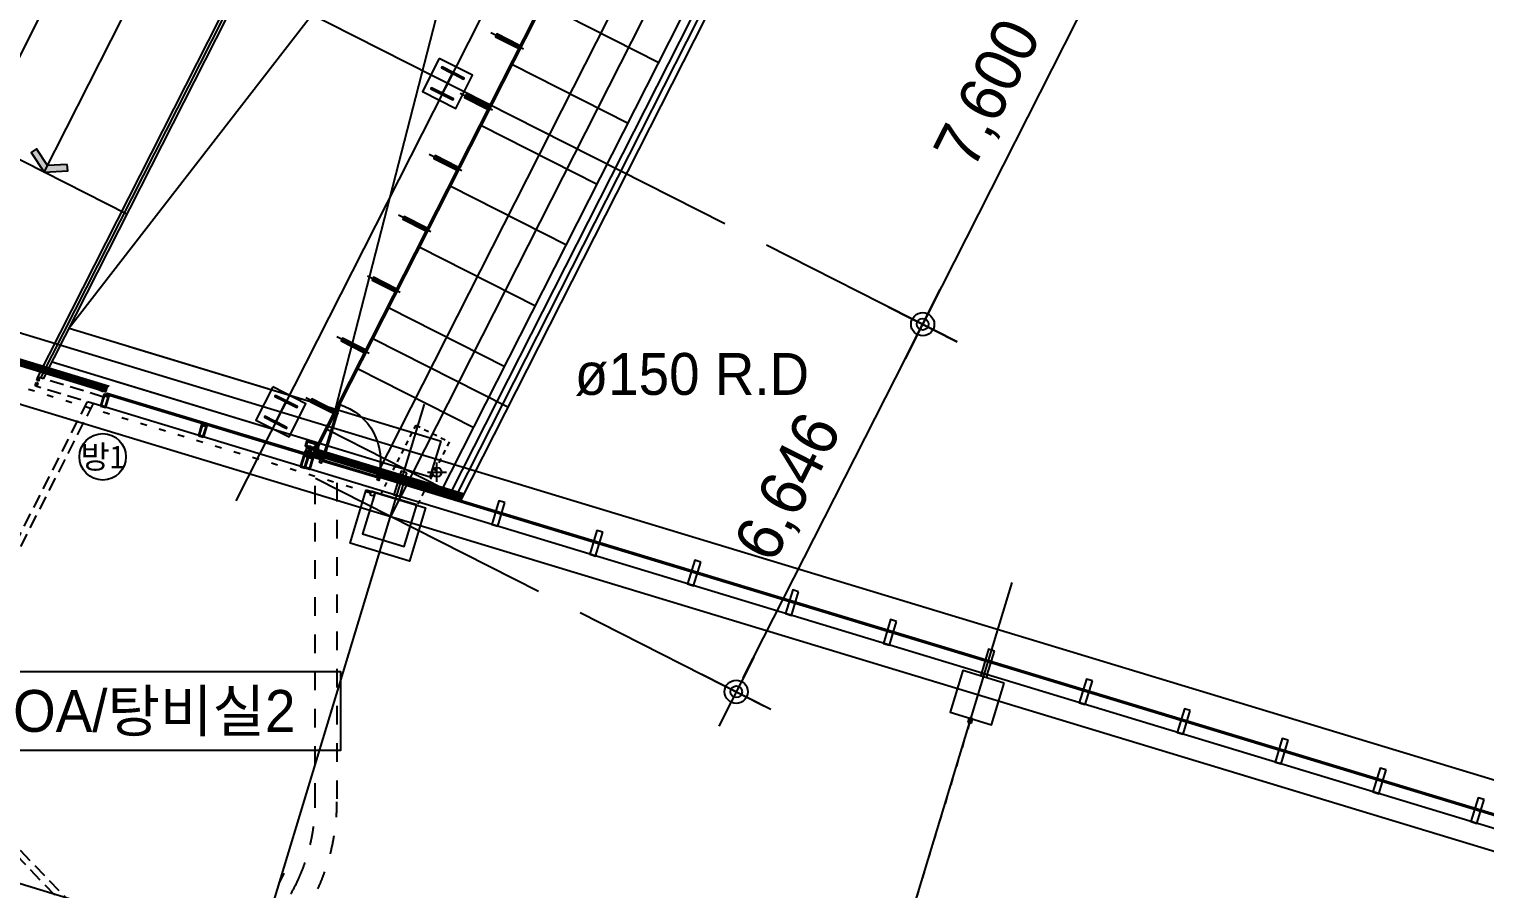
# Model space of a CAD drawing. Header units: metres. Extents: x 630750 to 860239, y 578133 to 726633.
# Drawn here: x 709323 to 732798, y 627755 to 641622 of the extents above; entities that cross this region are included whole.
import ezdxf
from ezdxf.enums import TextEntityAlignment as Align

# ---------------------------------------------------------------- set-up
doc = ezdxf.new("R2010")
doc.units = ezdxf.units.M
doc.header["$LTSCALE"] = 300
for name, pattern in [('CEN', [62, 60, -1, 0, -1]), ('H2', [0.5, 0.25, -0.25]), ('HID', [2.2, 1.5, -0.7]), ('HID1', [0.375, 0.25, -0.125]), ('HIDDEN', [2, 1, -1]), ('HIDDEN-1', [1.4, 0.35, -0.7, 0.35])]:
    doc.linetypes.add(name, pattern=pattern)
doc.layers.get('Defpoints').update_dxf_attribs({"color": 8})
for name, color, linetype in [('5', 8, 'HIDDEN'), ('A-CEN', 1, 'CEN'), ('A-CEN-1', 1, 'Continuous'), ('A-CIRC', 6, 'Continuous'), ('A-CON', 2, 'Continuous'), ('A-DIM', 7, 'Continuous'), ('A-DOR', 4, 'Continuous'), ('A-ELE-7', 7, 'Continuous'), ('A-ELE-8', 8, 'Continuous'), ('A-ELE-9', 9, 'Continuous'), ('A-HAT-1', 9, 'Continuous'), ('A-HAT-253', 253, 'Continuous'), ('A-STAIR', 4, 'Continuous'), ('A-SYM1', 7, 'Continuous'), ('A-TXT-S', 3, 'Continuous'), ('A-WAL-DW', 7, 'Continuous'), ('A-WIN-GLASS', 4, 'Continuous'), ('DIM', 7, 'Continuous'), ('DOR', 4, 'Continuous'), ('FIN', 6, 'Continuous'), ('fire shutter', 2, 'Continuous'), ('INT', 117, 'Continuous'), ('KUK-WALL-FIN 1', 30, 'Continuous'), ('SCREW', 8, 'Continuous'), ('SILICONE', 3, 'Continuous'), ('STEL', 3, 'Continuous'), ('STL', 3, 'Continuous'), ('블럭', 7, 'Continuous')]:
    doc.layers.add(name, color=color, linetype=linetype)
doc.layers.add('ILDIES', color=7, linetype='Continuous', lineweight=35)
doc.styles.add('TEXT', font='')
doc.styles.add('TEXT(돋음)', font='')
doc.styles.add('돋움', font='')
doc.styles.get('TEXT').set_extended_font_data('DotumChe')
doc.styles.get('TEXT(돋음)').set_extended_font_data('Dotum')
doc.styles.get('돋움').set_extended_font_data('Dotum')
doc.dimstyles.new('DIM250', dxfattribs={"dimscale": 250, "dimtxt": 3, "dimasz": 1, "dimexe": 2, "dimexo": 3, "dimgap": 1, "dimtad": 1, "dimdec": 0, "dimzin": 0, "dimdsep": 46, "dimlunit": 6, "dimtxsty": 'TEXT(돋음)', "dimblk": 'Z_DOT', "dimcen": 2.5, "dimdle": 2, "dimclrd": 256, "dimclre": 256, "dimclrt": 3, "dimadec": 0, "dimazin": 0, "dimtfac": 1, "dimtdec": 0, "dimtix": 1, "dimtmove": 2, "dimatfit": 3, "dimldrblk": 'Z_DOT', "dimfxl": 1, "dimtolj": 1, "dimtzin": 0, "dimarcsym": 0})

# ---------------------------------------------------------------- blocks, each defined once
blk = doc.blocks.new('A$C7D1B520F')
at = {"layer": 'SCREW', "color": 8}
for p, q in [((0, 5), (0, 5)), ((9, 5), (0, 5)), ((0, 1), (0, 5)), ((9, 5), (0, 5)), ((0, 1), (2, 0)), ((5, 28), (2, 26)), ((2, 26), (3, 26)), ((7, 26), (2, 24)), ((2, 24), (3, 24)), ((7, 24), (2, 21)), ((7, 21), (2, 19)), ((2, 21), (3, 21)), ((2, 19), (3, 19)), ((7, 19), (2, 16)), ((2, 16), (3, 16)), ((7, 16), (2, 14)), ((2, 14), (3, 14)), ((7, 14), (2, 11)), ((2, 11), (3, 11)), ((7, 11), (2, 9)), ((2, 9), (3, 9)), ((7, 9), (2, 6)), ((2, 6), (3, 6)), ((3, 1), (2, 0)), ((7, 0), (2, 0)), ((4, 43), (3, 40)), ((3, 5), (3, 40)), ((3, 1), (3, 5)), ((3, 1), (4, 0)), ((6, 40), (4, 43)), ((4, 43), (5, 28)), ((7, 6), (4, 5)), ((5, 42), (6, 31)), ((5, 28), (6, 29)), ((6, 1), (5, 0)), ((6, 5), (6, 40)), ((7, 26), (6, 26)), ((7, 24), (6, 24)), ((7, 21), (6, 21)), ((7, 19), (6, 19)), ((7, 16), (6, 16)), ((7, 14), (6, 14)), ((7, 11), (6, 11)), ((7, 9), (6, 9)), ((7, 6), (6, 6)), ((6, 1), (6, 5)), ((6, 1), (7, 0)), ((8, 1), (7, 0)), ((8, 1), (8, 5)), ((9, 5), (9, 5))]:
    blk.add_line(p, q, dxfattribs=at)
for centre, radius, start, end in [((2, 42), 2.15, 283.4285, 4.6836), ((5, 28), 0.268, 182.1196, 324.1357)]:
    blk.add_arc(centre, radius, start, end, dxfattribs=at)
blk = doc.blocks.new('Z_DOT')
at = {"layer": 'DIM', "color": 7}
for p, q in [((0, -2.5), (0, 2.5)), ((-2.5, 0), (2.5, 0))]:
    blk.add_line(p, q, dxfattribs=at)
for radius in [0.75, 0.375]:
    blk.add_circle((0, 0), radius, dxfattribs=at)
blk = doc.blocks.new('*D85')
at = {"layer": 'A-DIM', "lineweight": -2, "transparency": 16777216}
for p, q in [((724649, 644918), (727614, 643415)), ((723845, 637085), (727055, 643418)), ((721212, 638140), (724178, 636636))]:
    blk.add_line(p, q, dxfattribs=at)
at = {"layer": 'Defpoints', "color": 0, "transparency": 16777216}
for p in [(723980, 645257), (727168, 643641), (720543, 638479)]:
    blk.add_point(p, dxfattribs=at)
at = {"layer": 'A-DIM', "lineweight": -2, "transparency": 16777216, "xscale": 250, "yscale": 250, "zscale": 250}
for p, rotation in [((727168, 643641), 63.11574874094902), ((723732, 636862), 243.115748740949)]:
    blk.add_blockref('Z_DOT', p, dxfattribs=dict(at, rotation=rotation))
at = {"layer": 'A-DIM', "color": 3, "transparency": 16777216, "insert": (724828, 640567), "char_height": 750, "attachment_point": 5, "rotation": 63.1157, "style": 'TEXT(돋음)'}
blk.add_mtext('\\A1;7,600', dxfattribs=at)
blk = doc.blocks.new('*D89')
at = {"layer": 'A-DIM', "lineweight": -2, "transparency": 16777216}
for p, q in [((721212, 638140), (724178, 636636)), ((720839, 631157), (723619, 636639)), ((718207, 632212), (721172, 630708))]:
    blk.add_line(p, q, dxfattribs=at)
at = {"layer": 'Defpoints', "color": 0, "transparency": 16777216}
for p in [(720543, 638479), (723732, 636862), (717538, 632551)]:
    blk.add_point(p, dxfattribs=at)
at = {"layer": 'A-DIM', "lineweight": -2, "transparency": 16777216, "xscale": 250, "yscale": 250, "zscale": 250}
for p, rotation in [((723732, 636862), 63.11574874094677), ((720726, 630934), 243.1157487409468)]:
    blk.add_blockref('Z_DOT', p, dxfattribs=dict(at, rotation=rotation))
at = {"layer": 'A-DIM', "color": 3, "transparency": 16777216, "insert": (721607, 634214), "char_height": 750, "attachment_point": 5, "rotation": 63.1157, "style": 'TEXT(돋음)'}
blk.add_mtext('\\A1;6,646', dxfattribs=at)
blk = doc.blocks.new('*U20')
at = {"layer": 'STEL'}
blk.add_lwpolyline([(27.5, -18, 0.4142136), (5.5, -40), (5.5, -354, 0.4142136), (27.5, -376), (199, -376), (199, -394), (-199, -394), (-199, -376), (-27.5, -376, 0.4142136), (-5.5, -354), (-5.5, -40, 0.4142136), (-27.5, -18), (-199, -18), (-199, 0), (199, 0), (199, -18)], format="xyb", close=True, dxfattribs=at)
blk = doc.blocks.new('DOOR_GLASS2')
at = {"layer": 'A-DOR', "color": 5}
blk.add_arc((2877563, 589745), 940, 16.6479, 106.6479, dxfattribs=at)
at = {"layer": 'A-WIN-GLASS'}
for p, q in [((2877557, 589764), (2878457, 590033)), ((2877563, 589745), (2878463, 590014)), ((2878463, 590014), (2878458, 590033)), ((2877563, 589745), (2877557, 589764))]:
    blk.add_line(p, q, dxfattribs=at)
for points in [[(2877341, 590659), (2877333, 590688), (2877237, 590660), (2877246, 590631), (2877341, 590659)], [(2877619, 589730), (2877611, 589759), (2877515, 589730), (2877524, 589701), (2877619, 589730)]]:
    blk.add_lwpolyline(points, dxfattribs=at)
at = {"layer": 'DOR', "color": 8}
for p, q in [((2877553, 589742), (2877284, 590642)), ((2877572, 589747), (2877303, 590648))]:
    blk.add_line(p, q, dxfattribs=at)

msp = doc.modelspace()

# ---------------------------------------------------------------- hatches: boundary and pattern name
at = {"layer": 'A-SYM1'}
msp.add_hatch(color=7, dxfattribs=at).paths.add_polyline_path([(709944.672, 639334.306), (709938.874, 639440.815), (709619.347, 639423.421), (709444.521, 639691.443), (709355.18, 639633.167), (709563.652, 639313.565)])

# ---------------------------------------------------------------- linework, layer by layer
msp.add_line((709563.651, 639313.562, 0), (718017.615, 655988.669, 0))
at = {"color": 9, "linetype": 'HIDDEN'}
for p, q in [((713936.803, 629157.118), (713936.803, 634411.641)), ((714286.803, 634305.436), (714286.803, 629157.118))]:
    msp.add_line(p, q, dxfattribs=at)
at = {"color": 252, "linetype": 'H2', "const_width": 100, "elevation": 0}
for points in [[(706580.147, 636727.561), (707154.719, 636553.211), (707290.175, 636820.391), (710589.476, 635819.244)], [(713928.762, 634805.964), (716313.27, 634082.406)]]:
    msp.add_lwpolyline(points, dxfattribs=at)
at = {"color": 4, "linetype": 'Continuous', "elevation": 0}
for points in [[(713799.45, 634865.418, -2.414213562), (713800.718, 634866.095), (713801.568, 634865.837), (713801.052, 634864.136, 0.414213562), (713802.745, 634860.967), (713807.606, 634859.492, 0.414213562), (713810.774, 634861.185), (713811.29, 634862.887), (713812.384, 634862.555, 0.762509468), (713817.805, 634871.153), (713804.74, 634879.842), (713804.74, 634879.842, -1.719957413), (713804.35, 634881.564), (713806.659, 634889.174), (713809.09, 634888.437), (713808.782, 634887.422), (713809.632, 634887.164), (713810.864, 634887.898), (713811.909, 634887.581), (713811.601, 634886.567), (713812.452, 634886.309), (713813.683, 634887.043), (713814.728, 634886.726), (713814.421, 634885.711), (713815.271, 634885.453), (713817.917, 634887.085), (713816.624, 634889.912), (713815.774, 634890.171), (713815.466, 634889.156), (713814.421, 634889.473), (713813.805, 634890.768), (713812.954, 634891.026), (713812.647, 634890.012), (713811.601, 634890.329), (713810.986, 634891.623), (713810.135, 634891.882), (713809.827, 634890.867), (713807.397, 634891.605), (713808.352, 634894.753), (713804.524, 634895.915), (713799.734, 634880.128, 0.26469437), (713799.956, 634879.147), (713814.852, 634868.455, -0.762509468), (713813.546, 634866.383), (713798.051, 634871.084, 0.414213562), (713796.784, 634870.407), (713783.227, 634825.731, 0.414213562), (713783.905, 634824.463), (713799.399, 634819.762, -0.762509468), (713799.333, 634817.313), (713781.007, 634816.702, 0.26469437), (713780.278, 634816.01), (713775.487, 634800.223), (713779.315, 634799.062), (713780.27, 634802.21), (713782.701, 634801.472), (713782.393, 634800.458), (713783.244, 634800.2), (713784.475, 634800.934), (713785.52, 634800.617), (713785.213, 634799.602), (713786.063, 634799.344), (713787.295, 634800.078), (713788.34, 634799.761), (713788.032, 634798.747), (713788.883, 634798.489), (713791.528, 634800.121), (713790.236, 634802.948), (713789.385, 634803.206), (713789.077, 634802.192), (713788.032, 634802.509), (713787.416, 634803.804), (713786.566, 634804.062), (713786.258, 634803.047), (713785.213, 634803.364), (713784.597, 634804.659), (713783.746, 634804.917), (713783.438, 634803.903), (713781.008, 634804.64), (713783.317, 634812.251, -1.719957413), (713784.599, 634813.466), (713784.599, 634813.466), (713800.289, 634813.429, 0.762509468), (713800.56, 634823.589), (713799.467, 634823.921), (713799.983, 634825.623, 0.414213562), (713798.29, 634828.791), (713793.429, 634830.266, 0.414213562), (713790.261, 634828.573), (713789.744, 634826.871), (713788.894, 634827.13, -2.414213562), (713788.217, 634828.397)], [(713783.475, 634807.33), (713781.963, 634807.789), (713781.316, 634805.655), (713790.78, 634802.783, -1), (713789.426, 634798.324), (713779.962, 634801.196), (713779.315, 634799.062), (713780.827, 634798.603), (713781.016, 634799.225), (713796.881, 634794.41), (713796.693, 634793.788), (713807.774, 634790.426), (713808.232, 634791.938), (713800.761, 634794.205, -0.668178638), (713800.618, 634795.658), (713809.783, 634800.556, -0.414213562), (713810.852, 634800.232), (713814.694, 634793.042, 0.414213562), (713815.763, 634792.717), (713815.966, 634792.826, -0.414213562), (713817.035, 634792.501), (713820.599, 634785.834), (713822.101, 634785.378), (713822.47, 634786.594, -0.198912367), (713822.853, 634787.061), (713828.968, 634790.329), (713824.297, 634799.069), (713822.912, 634798.329, 0.414213562), (713822.588, 634797.26), (713822.96, 634796.563), (713824.016, 634796.243), (713823.696, 634795.187), (713824.751, 634794.867), (713826.457, 634791.674, -0.414213562), (713826.133, 634790.605), (713821.935, 634788.362, -0.414213562), (713820.866, 634788.686), (713819.159, 634791.879), (713819.48, 634792.934), (713818.424, 634793.255), (713818.745, 634794.31), (713818.372, 634795.007, 0.414213562), (713817.303, 634795.331), (713815.716, 634794.483), (713811.129, 634803.066), (713805.007, 634799.795), (713804.896, 634799.431), (713804.533, 634799.542), (713797.897, 634795.995, -0.198912367), (713797.295, 634795.936), (713793.924, 634796.959, -0.414213562), (713793.397, 634797.944), (713793.859, 634799.466, 0.414213562), (713791.286, 634804.28), (713783.286, 634806.708)], [(713791.951, 634827.598, -0.414213562), (713793.055, 634828.2), (713796.953, 634827.053, -0.414213562), (713797.555, 634825.949), (713797.447, 634825.583, -0.414213562), (713796.344, 634824.982), (713792.445, 634826.129, -0.414213562), (713791.843, 634827.233)], [(713803.054, 634863.961, 0.414213562), (713803.633, 634862.845), (713807.508, 634861.619, 0.414213562), (713808.624, 634862.199), (713808.739, 634862.562, 0.414213562), (713808.159, 634863.678), (713804.285, 634864.904, 0.414213562), (713803.169, 634864.324)], [(713807.216, 634885.567), (713805.704, 634886.026), (713806.351, 634888.16), (713815.815, 634885.288, 1), (713817.168, 634889.747), (713807.704, 634892.619), (713808.352, 634894.753), (713809.864, 634894.294), (713809.675, 634893.672), (713825.541, 634888.858), (713825.729, 634889.48), (713836.81, 634886.118), (713836.352, 634884.606), (713828.88, 634886.873, 0.668178638), (713827.954, 634885.745), (713832.852, 634876.579, 0.414213562), (713833.921, 634876.255), (713841.111, 634880.097, -0.414213562), (713842.18, 634879.773), (713842.288, 634879.57, 0.414213562), (713843.357, 634879.245), (713850.025, 634882.809), (713851.527, 634882.353), (713851.158, 634881.137, 0.198912367), (713851.217, 634880.535), (713854.485, 634874.421), (713845.745, 634869.75), (713845.005, 634871.134, -0.414213562), (713845.329, 634872.203), (713846.026, 634872.576), (713847.081, 634872.256), (713847.402, 634873.311), (713848.457, 634872.991), (713851.65, 634874.697, 0.414213562), (713851.974, 634875.766), (713849.731, 634879.964, 0.414213562), (713848.662, 634880.289), (713845.469, 634878.582), (713845.149, 634877.527), (713844.093, 634877.847), (713843.773, 634876.792), (713843.076, 634876.419, -0.414213562), (713842.007, 634876.744), (713841.159, 634878.331), (713832.575, 634873.744), (713829.304, 634879.866), (713829.414, 634880.23), (713829.05, 634880.34), (713825.504, 634886.976, 0.198912367), (713825.037, 634887.36), (713821.666, 634888.383, 0.414213562), (713820.68, 634887.856), (713820.219, 634886.335, -0.414213562), (713815.404, 634883.762), (713807.404, 634886.189)], [(713872.535, 634823.026), (713836.517, 634842.065, -0.824615624), (713837.372, 634844.883), (713877.897, 634840.696), (713841.878, 634859.735, -0.836041201), (713842.774, 634862.549), (713889.691, 634856.415), (713891.772, 634857.527), (713891.027, 634858.92), (713889.972, 634859.241), (713890.292, 634860.296), (713889.236, 634860.617), (713890.538, 634864.907), (713894.828, 634863.605), (713894.508, 634862.549), (713895.563, 634862.229), (713895.243, 634861.173), (713895.988, 634859.78), (713898.272, 634861.001), (713898.979, 634859.678), (713889.973, 634854.865), (713842.579, 634861.062), (713878.598, 634842.022, -0.824615624), (713877.742, 634839.204), (713837.218, 634843.391), (713873.236, 634824.352, -0.824615624), (713872.38, 634821.534), (713831.856, 634825.721), (713867.874, 634806.682, -0.824615624), (713867.019, 634803.864), (713826.494, 634808.051), (713869.339, 634786.865), (713874.152, 634777.859), (713872.829, 634777.152), (713871.608, 634779.437), (713870.215, 634778.692), (713869.894, 634777.636), (713868.839, 634777.957), (713868.519, 634776.901), (713864.229, 634778.203), (713865.53, 634782.493), (713866.586, 634782.173), (713866.906, 634783.228), (713867.962, 634782.908), (713869.355, 634783.652), (713868.243, 634785.734), (713825.829, 634806.706, -0.836041201), (713826.648, 634809.543), (713867.173, 634805.356), (713831.155, 634824.395, -0.824615624), (713832.01, 634827.213)], [(713906.772, 634769.916), (713908.284, 634769.458), (713907.636, 634767.324), (713898.173, 634770.195, 1), (713896.819, 634765.736), (713906.283, 634762.864), (713905.636, 634760.731), (713904.124, 634761.189), (713904.313, 634761.811), (713888.447, 634766.626), (713888.258, 634766.004), (713877.177, 634769.366), (713877.636, 634770.878), (713885.108, 634768.611, 0.668178638), (713886.034, 634769.739), (713881.136, 634778.904, 0.414213562), (713880.067, 634779.229), (713872.877, 634775.387, -0.414213562), (713871.808, 634775.711), (713871.699, 634775.914, 0.414213562), (713870.63, 634776.238), (713863.963, 634772.675), (713862.461, 634773.131), (713862.83, 634774.347, 0.198912367), (713862.77, 634774.949), (713859.503, 634781.063), (713868.243, 634785.734), (713868.983, 634784.349, -0.414213562), (713868.659, 634783.28), (713867.962, 634782.908), (713866.906, 634783.228), (713866.586, 634782.173), (713865.53, 634782.493), (713862.338, 634780.787, 0.414213562), (713862.013, 634779.718), (713864.257, 634775.519, 0.414213562), (713865.326, 634775.195), (713868.519, 634776.901), (713868.839, 634777.957), (713869.894, 634777.636), (713870.215, 634778.692), (713870.911, 634779.064, -0.414213562), (713871.981, 634778.74), (713872.829, 634777.152), (713881.412, 634781.739), (713884.684, 634775.617), (713884.574, 634775.254), (713884.937, 634775.143), (713888.484, 634768.507, 0.198912367), (713888.951, 634768.124), (713892.322, 634767.101, 0.414213562), (713893.307, 634767.627), (713893.769, 634769.149, -0.414213562), (713898.583, 634771.722), (713906.583, 634769.294)], [(713866.159, 634780.085, 0.414213562), (713865.954, 634779.408), (713866.19, 634778.967, 0.414213562), (713866.866, 634778.762), (713870.394, 634780.647, 0.414213562), (713870.6, 634781.324), (713870.364, 634781.765, 0.414213562), (713869.687, 634781.97)], [(713930.513, 634848.154), (713932.024, 634847.695), (713932.672, 634849.829), (713923.208, 634852.701, -1), (713924.561, 634857.16), (713934.025, 634854.288), (713934.673, 634856.422), (713933.161, 634856.881), (713932.972, 634856.259), (713917.106, 634861.073), (713917.295, 634861.695), (713906.214, 634865.058), (713905.755, 634863.546), (713913.227, 634861.278, -0.668178638), (713913.37, 634859.826), (713904.205, 634854.928, -0.414213562), (713903.136, 634855.252), (713899.293, 634862.442, 0.414213562), (713898.224, 634862.766), (713898.021, 634862.658, -0.414213562), (713896.952, 634862.982), (713893.389, 634869.65), (713891.887, 634870.106), (713891.518, 634868.89, -0.198912367), (713891.134, 634868.422), (713885.02, 634865.155), (713889.691, 634856.415), (713891.075, 634857.155, 0.414213562), (713891.4, 634858.224), (713891.027, 634858.92), (713889.972, 634859.241), (713890.292, 634860.296), (713889.236, 634860.617), (713887.53, 634863.809, -0.414213562), (713887.855, 634864.878), (713892.053, 634867.122, -0.414213562), (713893.122, 634866.798), (713894.828, 634863.605), (713894.508, 634862.549), (713895.563, 634862.229), (713895.243, 634861.173), (713895.615, 634860.477, 0.414213562), (713896.685, 634860.152), (713898.272, 634861.001), (713902.859, 634852.417), (713908.981, 634855.689), (713909.091, 634856.052), (713909.455, 634855.942), (713916.091, 634859.488, -0.198912367), (713916.693, 634859.547), (713920.064, 634858.525, -0.414213562), (713920.59, 634857.539), (713920.129, 634856.018, 0.414213562), (713922.701, 634851.203), (713930.701, 634848.776)], [(713891.097, 634862.269, -0.414213562), (713891.303, 634862.945), (713891.744, 634863.181, -0.414213562), (713892.42, 634862.976), (713894.306, 634859.448, -0.414213562), (713894.1, 634858.771), (713893.659, 634858.536, -0.414213562), (713892.983, 634858.741)], [(713925.771, 634827.087, 2.414213562), (713925.094, 634828.354), (713924.243, 634828.612), (713923.727, 634826.911, -0.414213562), (713920.559, 634825.218), (713915.698, 634826.693, -0.414213562), (713914.005, 634829.861), (713914.521, 634831.562), (713913.427, 634831.894, -0.762509468), (713913.699, 634842.055), (713929.389, 634842.018), (713929.389, 634842.018, 1.719957413), (713930.67, 634843.233), (713932.98, 634850.843), (713930.549, 634851.581), (713930.241, 634850.566), (713929.391, 634850.825), (713928.775, 634852.119), (713927.73, 634852.436), (713927.422, 634851.422), (713926.571, 634851.68), (713925.955, 634852.975), (713924.91, 634853.292), (713924.603, 634852.277), (713923.752, 634852.536), (713922.46, 634855.363), (713925.105, 634856.995), (713925.956, 634856.737), (713925.648, 634855.722), (713926.693, 634855.405), (713927.924, 634856.139), (713928.775, 634855.881), (713928.467, 634854.867), (713929.512, 634854.55), (713930.744, 634855.284), (713931.595, 634855.026), (713931.287, 634854.011), (713933.717, 634853.274), (713934.673, 634856.422), (713938.5, 634855.261), (713933.71, 634839.474, -0.26469437), (713932.98, 634838.782), (713914.654, 634838.17, 0.762509468), (713914.589, 634835.722), (713930.083, 634831.02, -0.414213562), (713930.76, 634829.753), (713917.204, 634785.077, -0.414213562), (713915.936, 634784.399), (713900.442, 634789.101, 0.762509468), (713899.136, 634787.029), (713914.032, 634776.336, -0.26469437), (713914.254, 634775.356), (713909.463, 634759.569), (713905.636, 634760.731), (713906.591, 634763.879), (713904.161, 634764.616), (713903.853, 634763.602), (713903.002, 634763.86), (713902.386, 634765.155), (713901.341, 634765.472), (713901.033, 634764.458), (713900.183, 634764.716), (713899.567, 634766.01), (713898.522, 634766.327), (713898.214, 634765.313), (713897.363, 634765.571), (713896.071, 634768.398), (713898.716, 634770.03), (713899.567, 634769.772), (713899.259, 634768.758), (713900.304, 634768.441), (713901.536, 634769.175), (713902.386, 634768.917), (713902.079, 634767.902), (713903.124, 634767.585), (713904.355, 634768.319), (713905.206, 634768.061), (713904.898, 634767.047), (713907.329, 634766.309), (713909.638, 634773.92, 1.719957413), (713909.248, 634775.642), (713909.248, 634775.642), (713896.183, 634784.331, -0.762509468), (713901.603, 634792.929), (713902.697, 634792.597), (713903.213, 634794.298, -0.414213562), (713906.381, 634795.991), (713911.243, 634794.516, -0.414213562), (713912.936, 634791.348), (713912.419, 634789.647), (713913.27, 634789.388, 2.414213562), (713914.537, 634790.066)], [(713910.989, 634791.477, 0.414213562), (713910.406, 634792.591), (713906.527, 634793.803, 0.414213562), (713905.413, 634793.22), (713905.3, 634792.857, 0.414213562), (713905.883, 634791.743), (713909.762, 634790.53, 0.414213562), (713910.875, 634791.114)], [(713921.966, 634827.878, -0.414213562), (713920.864, 634827.273), (713916.961, 634828.407, -0.414213562), (713916.356, 634829.508), (713916.462, 634829.874, -0.414213562), (713917.564, 634830.48), (713921.466, 634829.346, -0.414213562), (713922.072, 634828.244)]]:
    msp.add_lwpolyline(points, format="xyb", close=True, dxfattribs=at)
at = {"elevation": 0}
for points in [[(715416.355, 634464.114), (715320.664, 634493.15), (715204.517, 634110.384), (715300.208, 634081.348)], [(716995.265, 633985.006), (716899.574, 634014.043), (716783.426, 633631.277), (716879.118, 633602.24)], [(718574.175, 633505.899), (718478.483, 633534.935), (718362.336, 633152.169), (718458.028, 633123.133)], [(720153.085, 633026.791), (720057.393, 633055.828), (719941.246, 632673.062), (720036.937, 632644.025)], [(721731.994, 632547.684), (721636.303, 632576.72), (721520.156, 632193.954), (721615.847, 632164.918)], [(723310.904, 632068.576), (723215.213, 632097.613), (723099.065, 631714.847), (723194.757, 631685.81)], [(724889.814, 631589.469), (724794.122, 631618.505), (724677.975, 631235.739), (724773.667, 631206.703)], [(726468.724, 631110.361), (726373.032, 631139.398), (726256.885, 630756.632), (726352.576, 630727.595)], [(728047.633, 630631.254), (727951.942, 630660.29), (727835.795, 630277.524), (727931.486, 630248.488)], [(729626.543, 630152.146), (729530.852, 630181.183), (729414.704, 629798.417), (729510.396, 629769.38)], [(731205.453, 629673.039), (731109.761, 629702.075), (730993.614, 629319.309), (731089.306, 629290.273)], [(732784.363, 629193.931), (732688.671, 629222.968), (732572.524, 628840.202), (732668.215, 628811.165)]]:
    msp.add_lwpolyline(points, close=True, dxfattribs=at)
at = {"color": 4, "linetype": 'Continuous'}
for centre, radius, start, end in [((713770.953, 634809.122, 0), 7.452, 268.1062304, 321.3922009), ((713795.73, 634890.778, 0), 7.713, 9.2721058, 58.6452214), ((713918.178, 634764.448, 0), 7.452, 184.8477721, 238.1337427), ((713942.957, 634846.103, 0), 7.713, 87.5947517, 136.9678673)]:
    msp.add_arc(centre, radius, start, end, dxfattribs=at)
at = {"color": 9, "linetype": 'HIDDEN'}
for radius, start, end in [(3000, 335.2496398, 0.0000005), (3350, 335.2496398, 0.0000005), (3000, 318.9365595, 335.2496398)]:
    msp.add_arc((710936.803, 629157.118), radius, start, end, dxfattribs=at)
at = {"layer": '5', "elevation": 0}
for points in [[(713773.304, 634780.185, -0.20568555), (713774.089, 634780.273), (713774.377, 634780.185), (713774.054, 634779.842, 0.857177961), (713774.539, 634779.218), (713776.666, 634780.005, 0.408494771), (713777.38, 634782.422), (713775.783, 634784.676, 0.199535877), (713775.19, 634785.164), (713772.717, 634785.914), (713771.519, 634787.276, 0.587670008), (713771.007, 634787.164), (713770.803, 634786.495), (713769.655, 634786.843, 0.470093506), (713769.27, 634786.588, -0.137471783), (713768.025, 634782.485, 0.470093506), (713768.203, 634782.059), (713768.635, 634781.927), (713768.312, 634781.585, 0.861028509), (713768.801, 634780.962), (713769.477, 634781.347, -0.20568555), (713770.261, 634781.434), (713770.549, 634781.347), (713770.226, 634781.004, 0.861028509), (713770.715, 634780.382), (713771.391, 634780.766, -0.20568555), (713772.175, 634780.853), (713772.463, 634780.766), (713772.14, 634780.423, 0.861028509), (713772.629, 634779.801)], [(713758.618, 634750.082, -0.789393016), (713758.821, 634750.63), (713759.378, 634750.563), (713759.726, 634751.711), (713756.664, 634752.64, -0.414213562), (713756.131, 634753.638), (713757.263, 634757.37), (713757.062, 634758.355, -0.790875991), (713757.616, 634758.539), (713758.617, 634757.351, 0.50630198), (713759.099, 634757.312), (713759.519, 634757.796, -0.649218941), (713760.218, 634757.584), (713760.297, 634756.949, 0.649218941), (713760.822, 634756.789), (713761.241, 634757.273, -0.649218941), (713761.94, 634757.061), (713762.02, 634756.426, 0.649218941), (713762.544, 634756.267), (713762.964, 634756.751, -0.649218941), (713763.663, 634756.539), (713763.742, 634755.903, 0.649218941), (713764.267, 634755.744), (713764.686, 634756.228, -0.649218941), (713765.385, 634756.016), (713765.465, 634755.381, 0.649218941), (713765.989, 634755.221), (713766.408, 634755.705, -0.649218941), (713767.108, 634755.493), (713767.187, 634754.858, 0.50630198), (713767.61, 634754.622), (713769.102, 634755.054, -0.790875991), (713769.461, 634754.593), (713768.746, 634753.885), (713767.614, 634750.153, -0.414213562), (713766.616, 634749.62), (713763.554, 634750.549), (713763.205, 634749.401), (713763.705, 634749.148, -0.789393016), (713763.569, 634748.58), (713762.12, 634748.581), (713759.824, 634749.278)], [(713895.624, 634708.509, 0.789393016), (713895.76, 634709.077), (713895.26, 634709.33), (713895.608, 634710.479), (713898.67, 634709.549, 0.414213562), (713899.668, 634710.083), (713900.8, 634713.815), (713901.515, 634714.522, 0.790875991), (713901.157, 634714.983), (713899.664, 634714.551, -0.50630198), (713899.242, 634714.787), (713899.162, 634715.422, 0.649218941), (713898.463, 634715.635), (713898.044, 634715.151, -0.649218941), (713897.519, 634715.31), (713897.44, 634715.945, 0.649218941), (713896.74, 634716.157), (713896.321, 634715.673, -0.649218941), (713895.797, 634715.832), (713895.717, 634716.468, 0.649218941), (713895.018, 634716.68), (713894.599, 634716.196, -0.649218941), (713894.074, 634716.355), (713893.995, 634716.99, 0.649218941), (713893.295, 634717.203), (713892.876, 634716.719, -0.649218941), (713892.352, 634716.878), (713892.272, 634717.513, 0.649218941), (713891.573, 634717.725), (713891.154, 634717.241, -0.50630198), (713890.672, 634717.28), (713889.671, 634718.468, 0.790875991), (713889.117, 634718.284), (713889.317, 634717.299), (713888.185, 634713.567, 0.414213562), (713888.718, 634712.569), (713891.78, 634711.64), (713891.432, 634710.492), (713890.875, 634710.559, 0.789393016), (713890.673, 634710.012), (713891.878, 634709.207), (713894.175, 634708.51)], [(713899.997, 634741.217, 0.20568555), (713899.394, 634741.725), (713899.106, 634741.813), (713899.184, 634741.348, -0.857177961), (713898.433, 634741.099), (713897.102, 634742.935, -0.408494771), (713897.852, 634745.341), (713900.432, 634746.328, -0.199535877), (713901.196, 634746.404), (713903.669, 634745.653), (713905.422, 634746.119, -0.587670008), (713905.786, 634745.742), (713905.583, 634745.072), (713906.731, 634744.724, -0.470093506), (713906.91, 634744.298, 0.137471783), (713905.665, 634740.194, -0.470093506), (713905.279, 634739.939), (713904.847, 634740.071), (713904.925, 634739.606, -0.861028509), (713904.173, 634739.36), (713903.825, 634740.055, 0.20568555), (713903.221, 634740.564), (713902.933, 634740.651), (713903.011, 634740.187, -0.861028509), (713902.259, 634739.941), (713901.911, 634740.636, 0.20568555), (713901.307, 634741.145), (713901.019, 634741.232), (713901.098, 634740.767, -0.861028509), (713900.346, 634740.522)]]:
    msp.add_lwpolyline(points, format="xyb", close=True, dxfattribs=at)
for points in [[(713791.276, 634736.181), (713790.55, 634733.788), (713814.09, 634726.645), (713815.6, 634731.621), (713812.538, 634732.55), (713812.102, 634731.115), (713809.806, 634731.812), (713810.328, 634733.534), (713771.669, 634745.265), (713771.147, 634743.543), (713768.85, 634744.24), (713769.286, 634745.675), (713766.223, 634746.604), (713764.714, 634741.628), (713788.253, 634734.485), (713788.979, 634736.878)], [(713860.748, 634715.1), (713860.022, 634712.708), (713836.482, 634719.851), (713837.992, 634724.827), (713841.054, 634723.897), (713840.618, 634722.462), (713842.915, 634721.765), (713843.438, 634723.488), (713882.097, 634711.757), (713881.574, 634710.034), (713883.871, 634709.338), (713884.306, 634710.773), (713887.368, 634709.844), (713885.858, 634704.868), (713862.319, 634712.011), (713863.045, 634714.403)]]:
    msp.add_lwpolyline(points, close=True, dxfattribs=at)
at = {"layer": '5'}
for centre, radius, start, end in [((713757.059, 634790.36, 0), 9.779, 307.3920919, 344.8167982), ((713770.531, 634755.29, 0), 6.954, 233.8052033, 272.4347695), ((713770.531, 634755.29, 0), 6.954, 233.8052036, 272.4347698), ((713888.614, 634719.459, 0), 6.954, 233.8052036, 272.4347698), ((713919.158, 634740.648, 0), 9.779, 161.4231752, 198.8478815)]:
    msp.add_arc(centre, radius, start, end, dxfattribs=at)
at = {"layer": 'A-CEN'}
for p, q in [((715899.218, 634322.238, 0), (715899.218, 634631.227, 0)), ((715744.723, 634476.733, 0), (716053.712, 634476.733, 0))]:
    msp.add_line(p, q, dxfattribs=at)
at = {"layer": 'A-CEN-1', "linetype": 'Continuous'}
for p, q in [((733123.544, 669210.224, 0), (715151.316, 633760.949, 0)), ((718254.402, 659110.217, 0), (702815.235, 628657.233, 0)), ((724693.751, 657757.679, 0), (712656.435, 634014.675, 0)), ((720543.179, 638478.858, 0), (707280.464, 645202.834, 0)), ((694712.037, 641112.613, 0), (741631.883, 626875.162, 0)), ((694392.632, 640060.006, 0), (741312.478, 625822.555, 0)), ((707244.597, 607704.155, 0), (715701.09, 635572.721, 0)), ((686992.632, 634572.293, 0), (739163.754, 618741.384, 0)), ((717537.86, 632551.012, 0), (713941.658, 634374.227, 0)), ((716718.055, 604829.51, 0), (725174.548, 632698.076, 0))]:
    msp.add_line(p, q, dxfattribs=at)
at = {"layer": 'A-CIRC'}
msp.add_circle((715899.218, 634476.733, 0), 75, dxfattribs=at)
at = {"layer": 'A-CON', "elevation": 0}
for points in [[(715573.352, 633946.394), (714903.512, 634149.652), (714700.254, 633479.811), (715370.094, 633276.553)], [(725046.811, 631071.749), (724376.97, 631275.007), (724173.712, 630605.166), (724843.553, 630401.908)]]:
    msp.add_lwpolyline(points, close=True, dxfattribs=at)
at = {"layer": 'A-ELE-7'}
for p, q in [((726683.037, 655310.237, 0), (715940.576, 634121.297, 0)), ((727075.448, 655310.237, 0), (716280.668, 634018.099, 0))]:
    msp.add_line(p, q, dxfattribs=at)
at = {"layer": 'A-ELE-7', "linetype": 'H2', "elevation": 0}
msp.add_lwpolyline([(714991.952, 634110.036), (715562.031, 635234.487), (716097.184, 634963.173), (715555.303, 633894.34)], dxfattribs=at)
at = {"layer": 'A-ELE-8', "linetype": 'HIDDEN'}
msp.add_arc((710936.8, 629157.117), 2750, 318.9365595, 335.2496398, dxfattribs=at)
at = {"layer": 'A-ELE-9', "linetype": 'CEN'}
for p, q in [((707264.549, 636880.418, 0), (710612.435, 635864.529, 0)), ((707315.801, 636760.363, 0), (710566.518, 635773.959, 0)), ((713943.281, 634853.81, 0), (716336.228, 634127.69, 0)), ((713912.958, 634758.51, 0), (716290.31, 634037.119, 0))]:
    msp.add_line(p, q, dxfattribs=at)
at = {"layer": 'A-ELE-9'}
for p, q in [((709968.805, 636796.565), (715965.857, 634976.808)), ((710936.151, 636503.043, 0), (715965.864, 634976.817, 0)), ((709693.28, 636253.156), (715791.636, 634402.659)), ((710660.648, 635959.627, 0), (715791.643, 634402.668, 0)), ((715791.643, 634402.668, 0), (715965.864, 634976.817, 0))]:
    msp.add_line(p, q, dxfattribs=at)
at = {"layer": 'A-HAT-1', "color": 8}
for p, q in [((724312.228, 655310.228), (709968.805, 636796.565)), ((714265.152, 635492.873), (719355.803, 655310.233, 0))]:
    msp.add_line(p, q, dxfattribs=at)
at = {"layer": 'A-HAT-253'}
for p, q in [((725510.319, 655310.237, 0), (714916.815, 634415.079, 0)), ((719478.521, 641079.832, 0), (717613.902, 642025.166, 0)), ((718981.111, 640098.719, 0), (717116.492, 641044.053, 0)), ((718483.701, 639117.606, 0), (716619.082, 640062.94, 0)), ((717986.292, 638136.492, 0), (716121.673, 639081.826, 0)), ((717488.882, 637155.379, 0), (715624.263, 638100.713, 0)), ((716991.472, 636174.265, 0), (715126.853, 637119.599, 0)), ((716494.062, 635193.152, 0), (714629.443, 636138.486, 0)), ((715996.652, 634212.039, 0), (714132.033, 635157.373, 0))]:
    msp.add_line(p, q, dxfattribs=at)
at = {"layer": 'A-STAIR'}
msp.add_lwpolyline([(710901.185, 638635.461), (708225.44, 639992.013)], dxfattribs=at)
at = {"layer": 'A-STAIR', "elevation": 0}
msp.add_lwpolyline([(717042.969, 635521.706), (714866.18, 636625.296)], dxfattribs=at)
at = {"layer": 'A-SYM1', "color": 7, "elevation": 0}
msp.add_lwpolyline([(709938.874, 639440.815), (709619.347, 639423.421), (709444.521, 639691.443), (709355.18, 639633.167), (709563.652, 639313.565), (709944.672, 639334.306)], close=True, dxfattribs=at)
at = {"layer": 'A-WAL-DW', "color": 8, "linetype": 'HID', "ltscale": 3000}
msp.add_line((715180.334, 634114.191, 0), (715180.333, 634114.186, 0), dxfattribs=at)
at = {"layer": 'A-WIN-GLASS'}
for p, q in [((709555.493, 635981.405, 0), (719355.821, 655310.224, 0)), ((724324.403, 655334.237, 0), (713963.71, 634898.288, 0)), ((724339.144, 655310.237, 0), (713985.117, 634887.435, 0)), ((710575.466, 635724.089, 0), (710582.434, 635747.055, 0)), ((713792.328, 634748.086, 0), (710575.498, 635724.208, 0)), ((713799.297, 634771.052, 0), (710582.467, 635747.174, 0)), ((713963.71, 634898.288, 0), (713985.117, 634887.435, 0)), ((714019.188, 634679.247, 0), (713866.489, 634725.582, 0)), ((714026.157, 634702.213, 0), (713873.458, 634748.548, 0)), ((735502.737, 628160.236, 0), (714976.103, 634388.878, 0)), ((735509.706, 628183.202, 0), (714983.072, 634411.844, 0)), ((724678.557, 631235.739, 0), (724664.04, 631187.898, 0)), ((724774.249, 631206.703, 0), (724759.732, 631158.861, 0))]:
    msp.add_line(p, q, dxfattribs=at)
at = {"layer": 'A-WIN-GLASS', "color": 5}
for p, q in [((726828.604, 655265.64, 0), (716124.892, 634153.132, 0)), ((726917.796, 655220.421, 0), (716214.084, 634107.913, 0))]:
    msp.add_line(p, q, dxfattribs=at)
at = {"layer": 'A-WIN-GLASS', "color": 9}
msp.add_line((735346.737, 627998.568, 0), (710552.113, 635522.298, 0), dxfattribs=at)
at = {"layer": 'A-WIN-GLASS', "elevation": 0}
for points in [[(717199.223, 641317.769), (717221.832, 641362.365), (716865.064, 641543.242), (716842.455, 641498.646), (717199.223, 641317.769)], [(716701.814, 640336.655), (716724.424, 640381.251), (716367.655, 640562.128), (716345.046, 640517.532), (716701.814, 640336.655)], [(716204.405, 639355.541), (716227.015, 639400.137), (715870.247, 639581.014), (715847.637, 639536.418), (716204.405, 639355.541)], [(715706.997, 638374.427), (715729.606, 638419.023), (715372.838, 638599.9), (715350.228, 638555.304), (715706.997, 638374.427)], [(715209.588, 637393.313), (715232.197, 637437.91), (714875.429, 637618.786), (714852.82, 637574.19), (715209.588, 637393.313)], [(714712.179, 636412.2), (714734.789, 636456.796), (714378.02, 636637.672), (714355.411, 636593.076), (714712.179, 636412.2)], [(714214.77, 635431.086), (714237.38, 635475.682), (713880.612, 635656.558), (713858.002, 635611.962), (714214.77, 635431.086)]]:
    msp.add_lwpolyline(points, dxfattribs=at)
at = {"layer": 'Defpoints'}
for p, q in [((717294.591, 641297.448, 0), (716769.696, 641563.563, 0)), ((716797.182, 640316.334, 0), (716272.287, 640582.449, 0)), ((716299.774, 639335.22, 0), (715774.878, 639601.335, 0)), ((715802.365, 638354.106, 0), (715277.47, 638620.221, 0)), ((715304.956, 637372.992, 0), (714780.061, 637639.107, 0)), ((714807.547, 636391.879, 0), (714282.652, 636657.993, 0)), ((714310.139, 635410.765, 0), (713785.243, 635676.88, 0))]:
    msp.add_line(p, q, dxfattribs=at)
at = {"layer": 'DIM', "elevation": 0}
msp.add_lwpolyline([(715910.687, 634490.066, 0, 250, 0), (716257.731, 635154.923, 0, 0, 0), (716704.15, 636010.159, 0, 0, 0), (717604.39, 636010.159, 0, 0, 0)], format="xyseb", dxfattribs=at)
at = {"layer": 'FIN', "elevation": 0}
for points in [[(715937.647, 641150.139), (715666.333, 640614.986), (716201.486, 640343.672), (716472.8, 640878.825), (715937.647, 641150.139)], [(713250.761, 635850.39), (712979.446, 635315.237), (713514.6, 635043.923), (713785.914, 635579.076), (713250.761, 635850.39)]]:
    msp.add_lwpolyline(points, dxfattribs=at)
at = {"layer": 'fire shutter', "color": 2, "linetype": 'HIDDEN-1'}
for p, q in [((707501.78, 636364.297, 0), (714827.817, 634141.27, 0)), ((724488.307, 630436.553, 0), (722592.199, 624187.887, 0))]:
    msp.add_line(p, q, dxfattribs=at)
at = {"layer": 'fire shutter', "linetype": 'HIDDEN-1', "elevation": 0}
for points in [[(714886.09, 634092.237), (714903.512, 634149.652), (714836.528, 634169.977), (714819.106, 634112.563)], [(724459.599, 630445.264), (724517.014, 630427.842), (724537.34, 630494.826), (724479.925, 630512.248)]]:
    msp.add_lwpolyline(points, close=True, dxfattribs=at)
at = {"layer": 'ILDIES', "elevation": 0}
for points in [[(710546.54, 635715.736, -0.414213562), (710546.207, 635716.36), (710547.949, 635722.101), (710535.509, 635725.876), (710480.34, 635544.061), (710552.108, 635522.284), (710607.278, 635704.099), (710594.838, 635707.873), (710593.096, 635702.132, -0.414213562), (710592.472, 635701.798)], [(710483.603, 635546.206), (710537.03, 635722.279, -0.414213562), (710537.654, 635722.612), (710544.352, 635720.58, -0.414213562), (710544.686, 635719.956), (710542.943, 635714.215), (710594.617, 635698.535), (710596.359, 635704.277, -0.414213562), (710596.983, 635704.61), (710603.681, 635702.577, -0.414213562), (710604.014, 635701.954), (710550.587, 635525.881, -0.414213562), (710549.964, 635525.548), (710483.936, 635545.583, -0.414213562)], [(712125.454, 635236.643, -0.414213562), (712125.121, 635237.267), (712126.863, 635243.008), (712114.423, 635246.783), (712059.254, 635064.969), (712131.023, 635043.191), (712186.192, 635225.006), (712173.752, 635228.78), (712172.01, 635223.039, -0.414213562), (712171.386, 635222.706)], [(712062.517, 635067.113), (712115.944, 635243.186, -0.414213562), (712116.568, 635243.52), (712123.266, 635241.487, -0.414213562), (712123.6, 635240.863), (712121.858, 635235.122), (712173.531, 635219.442), (712175.273, 635225.184, -0.414213562), (712175.897, 635225.517), (712182.595, 635223.484, -0.414213562), (712182.929, 635222.861), (712129.501, 635046.788, -0.414213562), (712128.878, 635046.455), (712062.85, 635066.49, -0.414213562)], [(713842.475, 634779.896), (713770.707, 634801.674), (713766.496, 634787.798), (713769.367, 634786.927), (713772.852, 634798.41), (713776.201, 634797.394), (713775.33, 634794.523), (713773.604, 634794.002), (713773.519, 634789.056, 0.263447139), (713773.858, 634788.7), (713775.501, 634788.201), (713778.115, 634796.813), (713778.115, 634796.813), (713833.616, 634779.972), (713831.002, 634771.36), (713832.645, 634770.861, 0.263447139), (713833.126, 634770.969), (713835.803, 634775.128), (713834.658, 634776.52), (713835.53, 634779.391), (713838.879, 634778.375), (713835.394, 634766.892), (713838.265, 634766.021)], [(713769.39, 634745.332, 0.414213562), (713769.724, 634744.708), (713770.681, 634744.418, 0.414213562), (713771.304, 634744.751), (713771.595, 634745.708, -0.414213562), (713771.969, 634745.908), (713810.436, 634734.235, -0.414213562), (713810.636, 634733.861), (713810.346, 634732.904, 0.414213562), (713810.679, 634732.28), (713811.636, 634731.99, 0.414213562), (713812.26, 634732.323), (713813.218, 634735.481, 0.414213562), (713812.885, 634736.105), (713803.411, 634738.979), (713803.037, 634738.779), (713802.837, 634739.154), (713793.125, 634742.101), (713803.285, 634775.585, -0.414213562), (713804.532, 634776.251), (713825.824, 634769.79), (713825.535, 634768.839, 1), (713826.492, 634768.548), (713826.781, 634769.5), (713831.541, 634768.056), (713833.989, 634768.405, -0.548618787), (713834.208, 634768.149), (713833.959, 634767.327), (713835.394, 634766.892), (713838.734, 634777.896), (713837.091, 634778.395, 0.263447139), (713836.61, 634778.287), (713835.012, 634776.84, 0.400344478), (713834.961, 634776.152), (713835.803, 634775.128), (713834.394, 634770.483), (713831.697, 634770.098), (713774.223, 634787.538), (713772.194, 634789.357), (713773.604, 634794.002), (713774.873, 634794.385, 0.400344478), (713775.214, 634794.986), (713774.689, 634797.077, 0.263447139), (713774.349, 634797.433), (713772.706, 634797.932), (713769.367, 634786.927), (713770.803, 634786.492), (713771.052, 634787.313, -0.548618787), (713771.377, 634787.404), (713773.218, 634785.753), (713777.978, 634784.309), (713777.689, 634783.357, 1), (713778.646, 634783.067), (713778.935, 634784.019), (713800.226, 634777.558, -0.414213562), (713800.893, 634776.311), (713790.732, 634742.827), (713781.02, 634745.774), (713780.646, 634745.574), (713780.446, 634745.948), (713770.972, 634748.823, 0.414213562), (713770.349, 634748.489)], [(713942.69, 634863.917, -0.414213562), (713943.314, 634864.25), (713945.228, 634863.669), (713944.647, 634861.756), (713945.125, 634861.61, 0.414213562), (713945.749, 634861.944), (713946.475, 634864.336, 0.414213562), (713946.142, 634864.96), (713938.582, 634867.254), (713945.841, 634891.176), (713947.755, 634890.596, 0.414213562), (713948.379, 634890.929), (713948.669, 634891.886, 0.414213562), (713948.336, 634892.509), (713946.422, 634893.09), (713953.681, 634917.013), (713961.241, 634914.719, 0.414213562), (713961.864, 634915.052), (713962.59, 634917.445, 0.414213562), (713962.257, 634918.068), (713961.779, 634918.214), (713961.198, 634916.3), (713959.284, 634916.88, -0.414213562), (713958.951, 634917.504), (713960.983, 634924.203, -0.414213562), (713961.607, 634924.536), (713963.521, 634923.955), (713962.94, 634922.041), (713963.419, 634921.896, 0.414213562), (713964.042, 634922.229), (713965.058, 634925.579), (713802.38, 634974.942), (713780.602, 634903.173), (713943.281, 634853.81), (713944.297, 634857.159, 0.414213562), (713943.964, 634857.783), (713943.485, 634857.928), (713942.905, 634856.014), (713940.991, 634856.595, -0.414213562), (713940.658, 634857.218)], [(713842.475, 634779.896), (713914.244, 634758.118), (713910.034, 634744.243), (713907.163, 634745.114), (713910.647, 634756.597), (713907.298, 634757.614), (713906.427, 634754.743), (713907.572, 634753.35), (713904.895, 634749.191, -0.263447139), (713904.414, 634749.083), (713902.771, 634749.582), (713905.384, 634758.194), (713905.384, 634758.194), (713849.883, 634775.036), (713847.27, 634766.423), (713845.627, 634766.922, -0.263447139), (713845.287, 634767.279), (713845.373, 634772.224), (713847.098, 634772.746), (713847.969, 634775.616), (713844.62, 634776.633), (713841.136, 634765.15), (713838.265, 634766.021)], [(713884.028, 634710.546, -0.414213562), (713883.405, 634710.212), (713882.448, 634710.503, -0.414213562), (713882.114, 634711.126), (713882.405, 634712.083, 0.414213562), (713882.205, 634712.458), (713843.737, 634724.13, 0.414213562), (713843.363, 634723.93), (713843.073, 634722.973, -0.414213562), (713842.449, 634722.64), (713841.492, 634722.93, -0.414213562), (713841.159, 634723.554), (713842.117, 634726.712, -0.414213562), (713842.741, 634727.045), (713852.214, 634724.171), (713852.414, 634723.796), (713852.788, 634723.996), (713862.501, 634721.049), (713872.661, 634754.533, 0.414213562), (713871.995, 634755.78), (713850.703, 634762.241), (713850.415, 634761.289, -1), (713849.458, 634761.579), (713849.746, 634762.531), (713844.986, 634763.976), (713843.145, 634765.626, 0.548618787), (713842.82, 634765.536), (713842.571, 634764.714), (713841.136, 634765.15), (713844.475, 634776.154), (713846.118, 634775.656, -0.263447139), (713846.458, 634775.299), (713846.982, 634773.208, -0.400344478), (713846.642, 634772.608), (713845.373, 634772.224), (713843.963, 634767.579), (713845.991, 634765.761), (713903.466, 634748.321), (713906.163, 634748.705), (713907.572, 634753.35), (713906.73, 634754.375, -0.400344478), (713906.78, 634755.063), (713908.378, 634756.51, -0.263447139), (713908.859, 634756.617), (713910.502, 634756.119), (713907.163, 634745.114), (713905.728, 634745.55), (713905.977, 634746.371, 0.548618787), (713905.757, 634746.627), (713903.309, 634746.278), (713898.549, 634747.722), (713898.26, 634746.771, -1), (713897.303, 634747.061), (713897.592, 634748.013), (713876.301, 634754.474, 0.414213562), (713875.054, 634753.807), (713864.893, 634720.323), (713874.606, 634717.376), (713874.806, 634717.002), (713875.18, 634717.202), (713884.653, 634714.327, -0.414213562), (713884.986, 634713.704)], [(713817.56, 634730.504, -0.414213562), (713817.227, 634731.128), (713817.807, 634733.041), (713819.721, 634732.461), (713819.866, 634732.939, 0.414213562), (713819.533, 634733.563), (713817.141, 634734.289, 0.414213562), (713816.517, 634733.955), (713814.223, 634726.396), (713790.301, 634733.655), (713790.881, 634735.569, 0.414213562), (713790.548, 634736.192), (713789.591, 634736.483, 0.414213562), (713788.968, 634736.15), (713788.387, 634734.236), (713764.464, 634741.495), (713766.758, 634749.055, 0.414213562), (713766.424, 634749.678), (713764.032, 634750.404, 0.414213562), (713763.409, 634750.071), (713763.263, 634749.592), (713765.177, 634749.012), (713764.596, 634747.098, -0.414213562), (713763.973, 634746.765), (713757.274, 634748.797, -0.414213562), (713756.941, 634749.421), (713757.522, 634751.335), (713759.436, 634750.754), (713759.581, 634751.232, 0.414213562), (713759.248, 634751.856), (713755.898, 634752.872), (713699.566, 634567.228), (713771.335, 634545.45), (713827.667, 634731.095), (713824.318, 634732.111, 0.414213562), (713823.694, 634731.778), (713823.549, 634731.299), (713825.463, 634730.719), (713824.882, 634728.805, -0.414213562), (713824.258, 634728.471)], [(713835.741, 634724.987, 0.414213562), (713836.365, 634725.32), (713836.946, 634727.234), (713835.032, 634727.815), (713835.177, 634728.293, -0.414213562), (713835.801, 634728.627), (713838.193, 634727.901, -0.414213562), (713838.526, 634727.277), (713836.232, 634719.717), (713860.155, 634712.458), (713860.736, 634714.372, -0.414213562), (713861.36, 634714.705), (713862.316, 634714.415, -0.414213562), (713862.65, 634713.791), (713862.069, 634711.877), (713885.992, 634704.618), (713888.286, 634712.178, -0.414213562), (713888.91, 634712.511), (713891.302, 634711.785, -0.414213562), (713891.635, 634711.162), (713891.49, 634710.683), (713889.576, 634711.264), (713888.995, 634709.35, 0.414213562), (713889.329, 634708.726), (713896.027, 634706.694, 0.414213562), (713896.651, 634707.027), (713897.231, 634708.941), (713895.318, 634709.522), (713895.463, 634710, -0.414213562), (713896.086, 634710.333), (713899.436, 634709.317), (713843.103, 634523.672), (713771.335, 634545.45), (713827.667, 634731.095), (713831.016, 634730.078, -0.414213562), (713831.349, 634729.455), (713831.204, 634728.976), (713829.29, 634729.557), (713828.71, 634727.643, 0.414213562), (713829.043, 634727.02)]]:
    msp.add_lwpolyline(points, format="xyb", close=True, dxfattribs=at)
for points in [[(710570.522, 635712.116), (710569.566, 635712.407), (710569.856, 635713.364), (710552.392, 635718.663), (710552.102, 635717.706), (710550.188, 635718.287), (710551.059, 635721.157), (710556.155, 635719.611), (710556.355, 635719.237), (710556.729, 635719.437), (710568.523, 635715.858, 0.414213562), (710571.017, 635717.191), (710578.854, 635743.017, -0.414213581), (710580.101, 635743.684, -0.414213581), (710580.768, 635742.436), (710572.931, 635716.611, 0.414213562), (710574.264, 635714.116), (710586.058, 635710.537), (710586.258, 635710.163), (710586.632, 635710.363), (710591.728, 635708.817), (710590.857, 635705.946), (710588.943, 635706.527), (710589.233, 635707.484), (710571.77, 635712.783), (710571.479, 635711.826), (710570.522, 635712.116)], [(712149.437, 635233.023), (712148.48, 635233.314), (712148.77, 635234.271), (712131.307, 635239.57), (712131.016, 635238.613), (712129.102, 635239.194), (712129.974, 635242.064), (712135.069, 635240.518), (712135.269, 635240.144), (712135.643, 635240.344), (712147.437, 635236.765, 0.414213562), (712149.932, 635238.098), (712157.768, 635263.924, -0.414213581), (712159.015, 635264.591, -0.414213581), (712159.682, 635263.344), (712151.845, 635237.518, 0.414213562), (712153.179, 635235.023), (712164.972, 635231.444), (712165.172, 635231.07), (712165.547, 635231.27), (712170.642, 635229.724), (712169.771, 635226.853), (712167.857, 635227.434), (712168.147, 635228.391), (712150.684, 635233.69), (712150.394, 635232.733), (712149.437, 635233.023)], [(713980.296, 634882.81), (713955.417, 634890.361, -0.414213562), (713954.75, 634891.608), (713957.48, 634900.603), (713957.28, 634900.977), (713957.654, 634901.177), (713960.53, 634910.65, 0.414213562), (713960.197, 634911.274), (713957.039, 634912.232, 0.414213562), (713956.415, 634911.899), (713956.125, 634910.942, 0.414213562), (713956.458, 634910.319), (713957.893, 634909.883, -0.414213562), (713958.093, 634909.509), (713946.418, 634871.042, -0.414213562), (713946.043, 634870.842), (713944.608, 634871.278, 0.414213562), (713943.984, 634870.945), (713943.694, 634869.988, 0.414213562), (713944.027, 634869.364), (713947.185, 634868.406, 0.414213562), (713947.809, 634868.739), (713950.684, 634878.212), (713950.484, 634878.586), (713950.858, 634878.786), (713953.588, 634887.781, -0.414213562), (713954.836, 634888.447), (713979.715, 634880.896, 1), (713980.296, 634882.81)]]:
    msp.add_lwpolyline(points, format="xyb", dxfattribs=at)
for points in [[(713934.84, 634865.254), (713951.681, 634920.755), (713956.37, 634919.332), (713957.967, 634924.595), (713806.293, 634970.62), (713786.258, 634904.592), (713937.932, 634858.568), (713939.529, 634863.831)], [(713816.223, 634722.654), (713760.722, 634739.495), (713762.145, 634744.184), (713756.882, 634745.781), (713703.889, 634571.141), (713769.916, 634551.106), (713822.909, 634725.746), (713817.646, 634727.343)], [(713832.491, 634717.718), (713887.991, 634700.876), (713889.414, 634705.565), (713894.677, 634703.968), (713841.684, 634529.328), (713775.657, 634549.364), (713828.65, 634724.004), (713833.913, 634722.407)]]:
    msp.add_lwpolyline(points, close=True, dxfattribs=at)
msp.add_lwpolyline([(713943.281, 634853.81), (713944.152, 634856.681), (713972.199, 634848.17), (713978.732, 634869.699), (713950.684, 634878.212), (713953.588, 634887.779), (713956.459, 634886.908), (713954.427, 634880.209), (713982.474, 634871.698), (713974.199, 634844.428), (713943.281, 634853.81)], dxfattribs=at)
at = {"layer": 'INT', "ltscale": 3}
for p, q in [((719294.107, 655410.224), (709458.876, 636010.722, 0)), ((719324.816, 655360.224), (709507.46, 635995.98, 0))]:
    msp.add_line(p, q, dxfattribs=at)
at = {"layer": 'INT', "linetype": 'HID1', "ltscale": 3}
for p, q in [((710467.61, 635800.002, 0), (710512.206, 635777.392, 0)), ((710256.969, 635611.796), (707918.545, 630999.117)), ((710354.137, 635582.311), (708007.739, 630953.901)), ((716124.892, 634153.132, 0), (716214.084, 634107.913, 0)), ((708173.608, 629282.851), (710460.703, 626896.996)), ((708245.797, 629352.051), (710532.892, 626966.197))]:
    msp.add_line(p, q, dxfattribs=at)
at = {"layer": 'INT', "linetype": 'HID1', "ltscale": 3, "elevation": 0}
for points in [[(709490.93, 636001.008), (709473.799, 635944.55), (709445.091, 635953.261), (709462.223, 636009.719)], [(709464.797, 635914.885), (709447.375, 635857.47), (709418.668, 635866.181), (709436.09, 635923.596)]]:
    msp.add_lwpolyline(points, close=True, dxfattribs=at)
for points in [[(710523.885, 635687.568), (709490.93, 636001.008)], [(710480.33, 635544.031), (709447.375, 635857.47)]]:
    msp.add_lwpolyline(points, dxfattribs=at)
at = {"layer": 'INT'}
msp.add_lwpolyline([(708341.562, 631262.616), (714341.562, 631262.616), (714341.562, 629987.616), (708341.562, 629987.616)], close=True, dxfattribs=at)
at = {"layer": 'KUK-WALL-FIN 1', "elevation": 0}
msp.add_lwpolyline([(714759.988, 634193.191), (715716.893, 633902.825), (715455.545, 633041.548), (714498.64, 633331.913)], close=True, dxfattribs=at)
at = {"layer": 'SILICONE', "color": 8}
for centre, start, end in [((710624.569, 635702.102, 0), 139.8809184, 173.412777), ((712098.938, 635254.732, 0), 332.8276804, 6.3595391), ((712203.483, 635223.009, 0), 139.8809184, 173.412777)]:
    msp.add_arc(centre, 17.406, start, end, dxfattribs=at)
at = {"layer": '블럭', "color": 1}
msp.add_circle((710509.564, 634722.945, 0), 375, dxfattribs=at)

# ---------------------------------------------------------------- block references
at = {"xscale": -1}
for p, rotation in [((713798.444, 634801.957, 0), 208.119986817803), ((713915.543, 634853.526, 0), 28.11998627478005)]:
    msp.add_blockref('A$C7D1B520F', p, dxfattribs=dict(at, rotation=rotation))
for p, rotation in [((713822.646, 634881.715, 0), 298.1199868060374), ((713891.341, 634773.768, 0), 118.1199862865456)]:
    msp.add_blockref('A$C7D1B520F', p, dxfattribs=dict(rotation=rotation))
at = {"layer": 'A-WIN-GLASS', "xscale": -1, "rotation": 269.7678588974475}
msp.add_blockref('DOOR_GLASS2', (112649.373, -2240479.367, 0), dxfattribs=at)
at = {"layer": 'STL', "xscale": -1, "rotation": 333.1157044421029}
for p in [(716158.648, 640922.614, 0), (713471.762, 635622.865, 0)]:
    msp.add_blockref('*U20', p, dxfattribs=at)

# ---------------------------------------------------------------- texts
at = {"layer": 'A-TXT-S', "color": 3, "style": '돋움'}
msp.add_text('ø150 R.D', height=675, dxfattribs=at).set_placement((720011.444, 635722.842), align=Align.CENTER)
at = {"layer": 'INT', "style": '돋움'}
msp.add_text('OA/탕비실2', height=675, dxfattribs=at).set_placement((711341.562, 630625.116), align=Align.MIDDLE_CENTER)
at = {"layer": '블럭', "style": 'TEXT'}
msp.add_text('방1', height=375, dxfattribs=at).set_placement((710509.564, 634722.945, 0), align=Align.MIDDLE_CENTER)

# ---------------------------------------------------------------- dimensions: what is measured, and where the dimension line sits
at = {"layer": 'A-DIM'}
for p1, p2, picture, middle in [((720543.179, 638478.858, 0), (723979.82, 645257.464, 0), '*D85', (724827.69, 640567.145, 0)), ((717537.861, 632551.016, 0), (720543.179, 638478.858, 0), '*D89', (721606.711, 634213.921, 0))]:
    dim = msp.add_aligned_dim(p1=p1, p2=p2, distance=-3574.909, dimstyle='DIM250', dxfattribs=at)
    dim.commit()
    dim.dimension.update_dxf_attribs({"geometry": picture, "text_midpoint": middle})

doc.saveas('drawing.dxf')
